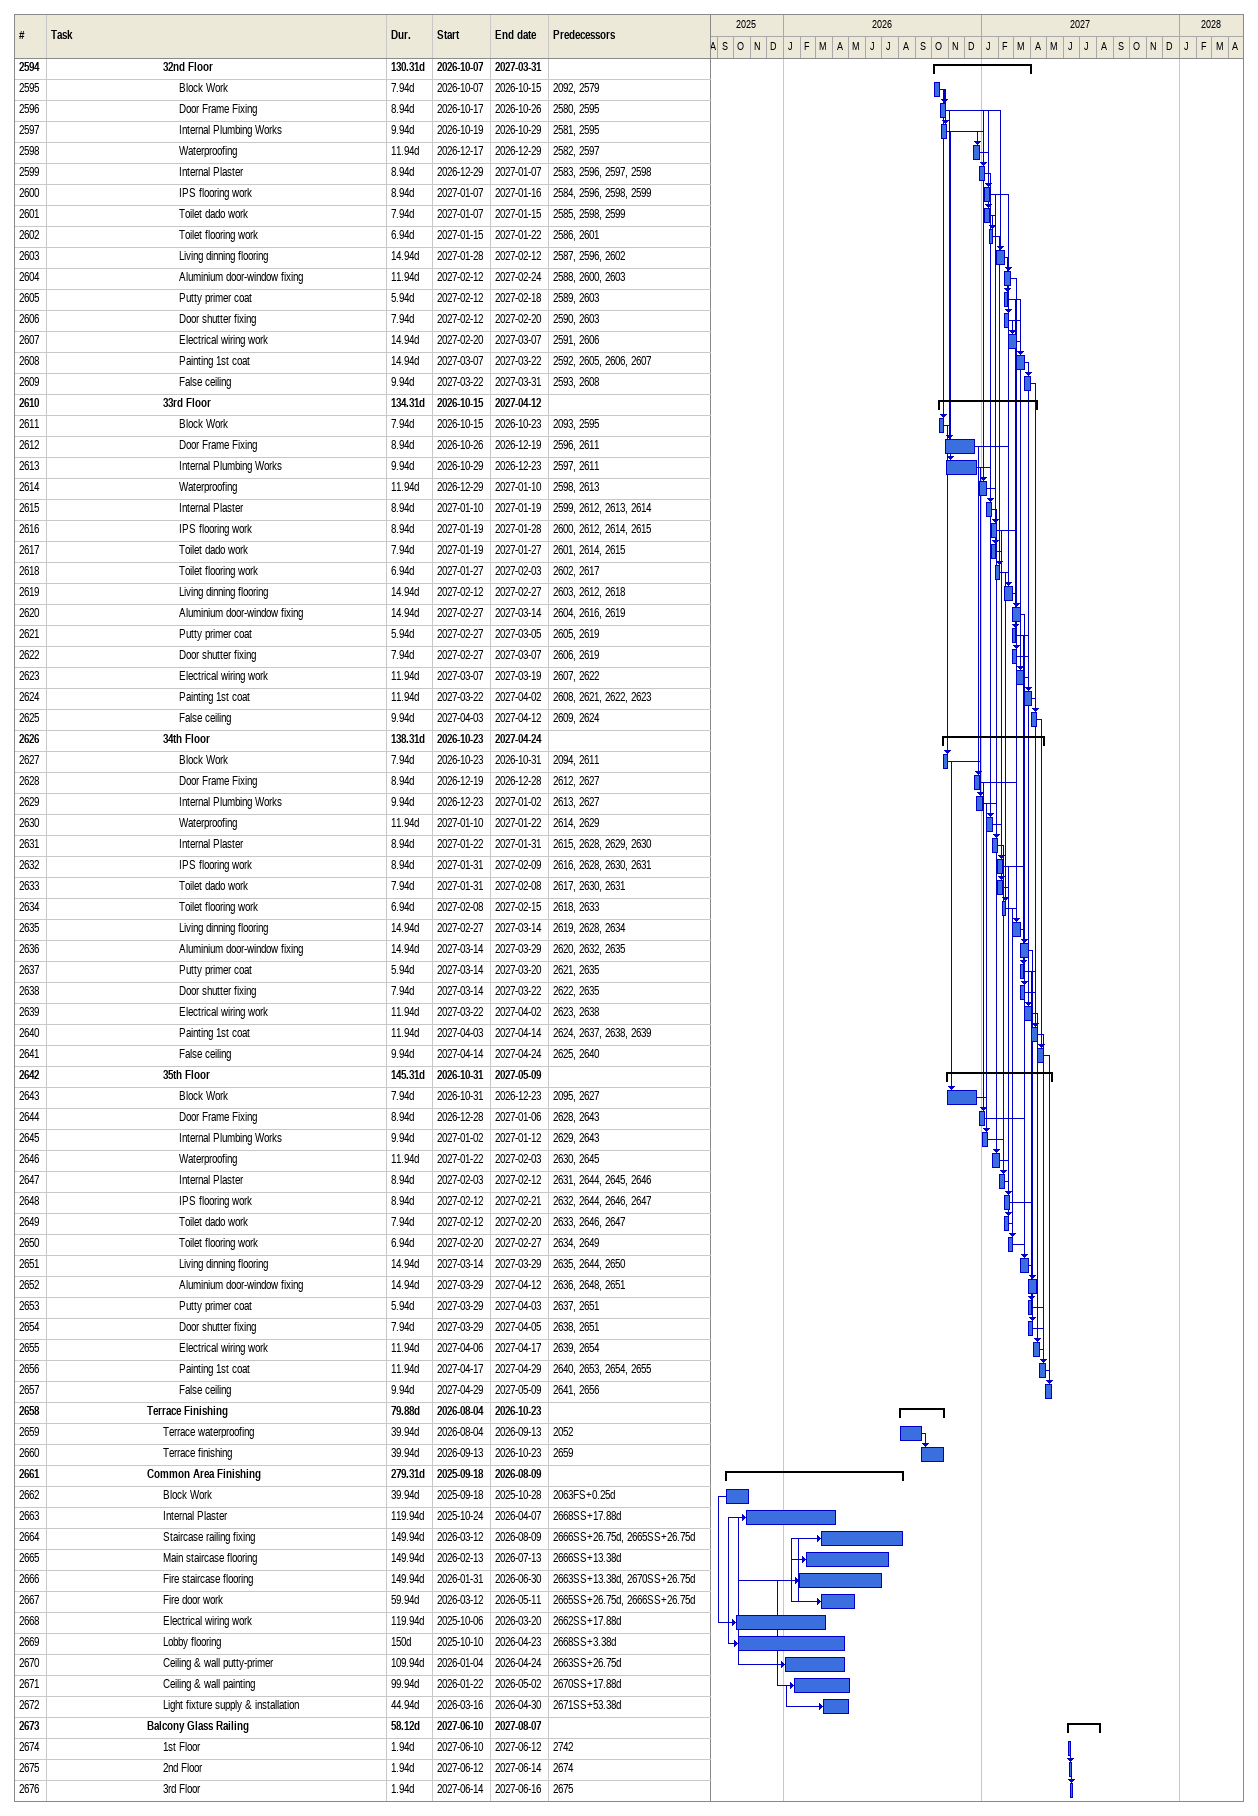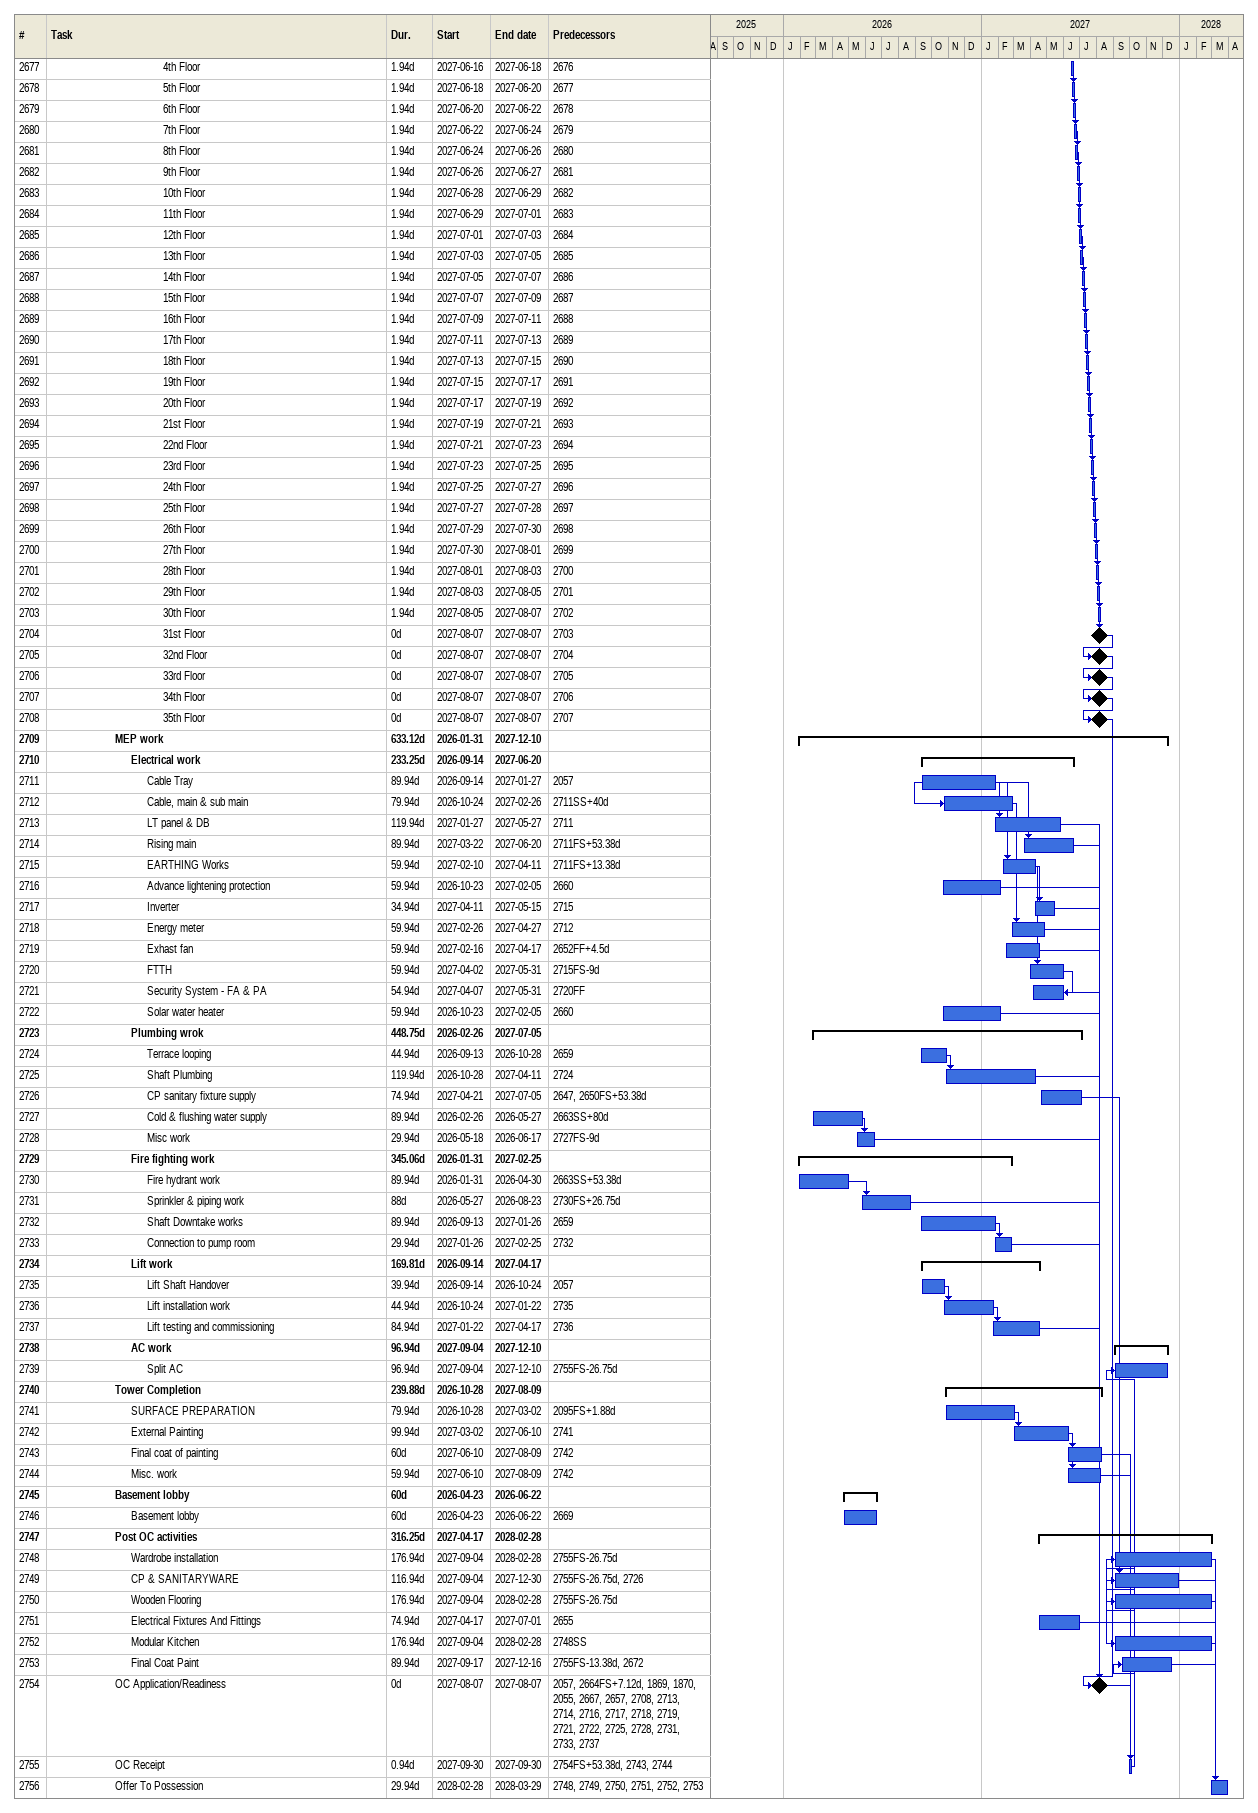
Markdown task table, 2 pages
| ID | Level | Task | Duration | Start | Finish | Predecessors |
|---|---|---|---|---|---|---|
| 2594 | 8 | **32nd Floor** | 130.31d | 2026-10-07 | 2027-03-31 |  |
| 2595 | 9 | Block Work | 7.94d | 2026-10-07 | 2026-10-15 | 2092, 2579 |
| 2596 | 9 | Door Frame Fixing | 8.94d | 2026-10-17 | 2026-10-26 | 2580, 2595 |
| 2597 | 9 | Internal Plumbing Works | 9.94d | 2026-10-19 | 2026-10-29 | 2581, 2595 |
| 2598 | 9 | Waterproofing | 11.94d | 2026-12-17 | 2026-12-29 | 2582, 2597 |
| 2599 | 9 | Internal Plaster | 8.94d | 2026-12-29 | 2027-01-07 | 2583, 2596, 2597, 2598 |
| 2600 | 9 | IPS flooring work | 8.94d | 2027-01-07 | 2027-01-16 | 2584, 2596, 2598, 2599 |
| 2601 | 9 | Toilet dado work | 7.94d | 2027-01-07 | 2027-01-15 | 2585, 2598, 2599 |
| 2602 | 9 | Toilet flooring work | 6.94d | 2027-01-15 | 2027-01-22 | 2586, 2601 |
| 2603 | 9 | Living dinning flooring | 14.94d | 2027-01-28 | 2027-02-12 | 2587, 2596, 2602 |
| 2604 | 9 | Aluminium door-window fixing | 11.94d | 2027-02-12 | 2027-02-24 | 2588, 2600, 2603 |
| 2605 | 9 | Putty primer coat | 5.94d | 2027-02-12 | 2027-02-18 | 2589, 2603 |
| 2606 | 9 | Door shutter fixing | 7.94d | 2027-02-12 | 2027-02-20 | 2590, 2603 |
| 2607 | 9 | Electrical wiring work | 14.94d | 2027-02-20 | 2027-03-07 | 2591, 2606 |
| 2608 | 9 | Painting 1st coat | 14.94d | 2027-03-07 | 2027-03-22 | 2592, 2605, 2606, 2607 |
| 2609 | 9 | False ceiling | 9.94d | 2027-03-22 | 2027-03-31 | 2593, 2608 |
| 2610 | 8 | **33rd Floor** | 134.31d | 2026-10-15 | 2027-04-12 |  |
| 2611 | 9 | Block Work | 7.94d | 2026-10-15 | 2026-10-23 | 2093, 2595 |
| 2612 | 9 | Door Frame Fixing | 8.94d | 2026-10-26 | 2026-12-19 | 2596, 2611 |
| 2613 | 9 | Internal Plumbing Works | 9.94d | 2026-10-29 | 2026-12-23 | 2597, 2611 |
| 2614 | 9 | Waterproofing | 11.94d | 2026-12-29 | 2027-01-10 | 2598, 2613 |
| 2615 | 9 | Internal Plaster | 8.94d | 2027-01-10 | 2027-01-19 | 2599, 2612, 2613, 2614 |
| 2616 | 9 | IPS flooring work | 8.94d | 2027-01-19 | 2027-01-28 | 2600, 2612, 2614, 2615 |
| 2617 | 9 | Toilet dado work | 7.94d | 2027-01-19 | 2027-01-27 | 2601, 2614, 2615 |
| 2618 | 9 | Toilet flooring work | 6.94d | 2027-01-27 | 2027-02-03 | 2602, 2617 |
| 2619 | 9 | Living dinning flooring | 14.94d | 2027-02-12 | 2027-02-27 | 2603, 2612, 2618 |
| 2620 | 9 | Aluminium door-window fixing | 14.94d | 2027-02-27 | 2027-03-14 | 2604, 2616, 2619 |
| 2621 | 9 | Putty primer coat | 5.94d | 2027-02-27 | 2027-03-05 | 2605, 2619 |
| 2622 | 9 | Door shutter fixing | 7.94d | 2027-02-27 | 2027-03-07 | 2606, 2619 |
| 2623 | 9 | Electrical wiring work | 11.94d | 2027-03-07 | 2027-03-19 | 2607, 2622 |
| 2624 | 9 | Painting 1st coat | 11.94d | 2027-03-22 | 2027-04-02 | 2608, 2621, 2622, 2623 |
| 2625 | 9 | False ceiling | 9.94d | 2027-04-03 | 2027-04-12 | 2609, 2624 |
| 2626 | 8 | **34th Floor** | 138.31d | 2026-10-23 | 2027-04-24 |  |
| 2627 | 9 | Block Work | 7.94d | 2026-10-23 | 2026-10-31 | 2094, 2611 |
| 2628 | 9 | Door Frame Fixing | 8.94d | 2026-12-19 | 2026-12-28 | 2612, 2627 |
| 2629 | 9 | Internal Plumbing Works | 9.94d | 2026-12-23 | 2027-01-02 | 2613, 2627 |
| 2630 | 9 | Waterproofing | 11.94d | 2027-01-10 | 2027-01-22 | 2614, 2629 |
| 2631 | 9 | Internal Plaster | 8.94d | 2027-01-22 | 2027-01-31 | 2615, 2628, 2629, 2630 |
| 2632 | 9 | IPS flooring work | 8.94d | 2027-01-31 | 2027-02-09 | 2616, 2628, 2630, 2631 |
| 2633 | 9 | Toilet dado work | 7.94d | 2027-01-31 | 2027-02-08 | 2617, 2630, 2631 |
| 2634 | 9 | Toilet flooring work | 6.94d | 2027-02-08 | 2027-02-15 | 2618, 2633 |
| 2635 | 9 | Living dinning flooring | 14.94d | 2027-02-27 | 2027-03-14 | 2619, 2628, 2634 |
| 2636 | 9 | Aluminium door-window fixing | 14.94d | 2027-03-14 | 2027-03-29 | 2620, 2632, 2635 |
| 2637 | 9 | Putty primer coat | 5.94d | 2027-03-14 | 2027-03-20 | 2621, 2635 |
| 2638 | 9 | Door shutter fixing | 7.94d | 2027-03-14 | 2027-03-22 | 2622, 2635 |
| 2639 | 9 | Electrical wiring work | 11.94d | 2027-03-22 | 2027-04-02 | 2623, 2638 |
| 2640 | 9 | Painting 1st coat | 11.94d | 2027-04-03 | 2027-04-14 | 2624, 2637, 2638, 2639 |
| 2641 | 9 | False ceiling | 9.94d | 2027-04-14 | 2027-04-24 | 2625, 2640 |
| 2642 | 8 | **35th Floor** | 145.31d | 2026-10-31 | 2027-05-09 |  |
| 2643 | 9 | Block Work | 7.94d | 2026-10-31 | 2026-12-23 | 2095, 2627 |
| 2644 | 9 | Door Frame Fixing | 8.94d | 2026-12-28 | 2027-01-06 | 2628, 2643 |
| 2645 | 9 | Internal Plumbing Works | 9.94d | 2027-01-02 | 2027-01-12 | 2629, 2643 |
| 2646 | 9 | Waterproofing | 11.94d | 2027-01-22 | 2027-02-03 | 2630, 2645 |
| 2647 | 9 | Internal Plaster | 8.94d | 2027-02-03 | 2027-02-12 | 2631, 2644, 2645, 2646 |
| 2648 | 9 | IPS flooring work | 8.94d | 2027-02-12 | 2027-02-21 | 2632, 2644, 2646, 2647 |
| 2649 | 9 | Toilet dado work | 7.94d | 2027-02-12 | 2027-02-20 | 2633, 2646, 2647 |
| 2650 | 9 | Toilet flooring work | 6.94d | 2027-02-20 | 2027-02-27 | 2634, 2649 |
| 2651 | 9 | Living dinning flooring | 14.94d | 2027-03-14 | 2027-03-29 | 2635, 2644, 2650 |
| 2652 | 9 | Aluminium door-window fixing | 14.94d | 2027-03-29 | 2027-04-12 | 2636, 2648, 2651 |
| 2653 | 9 | Putty primer coat | 5.94d | 2027-03-29 | 2027-04-03 | 2637, 2651 |
| 2654 | 9 | Door shutter fixing | 7.94d | 2027-03-29 | 2027-04-05 | 2638, 2651 |
| 2655 | 9 | Electrical wiring work | 11.94d | 2027-04-06 | 2027-04-17 | 2639, 2654 |
| 2656 | 9 | Painting 1st coat | 11.94d | 2027-04-17 | 2027-04-29 | 2640, 2653, 2654, 2655 |
| 2657 | 9 | False ceiling | 9.94d | 2027-04-29 | 2027-05-09 | 2641, 2656 |
| 2658 | 7 | **Terrace Finishing** | 79.88d | 2026-08-04 | 2026-10-23 |  |
| 2659 | 8 | Terrace waterproofing | 39.94d | 2026-08-04 | 2026-09-13 | 2052 |
| 2660 | 8 | Terrace finishing | 39.94d | 2026-09-13 | 2026-10-23 | 2659 |
| 2661 | 7 | **Common Area Finishing** | 279.31d | 2025-09-18 | 2026-08-09 |  |
| 2662 | 8 | Block Work | 39.94d | 2025-09-18 | 2025-10-28 | 2063FS+0.25d |
| 2663 | 8 | Internal Plaster | 119.94d | 2025-10-24 | 2026-04-07 | 2668SS+17.88d |
| 2664 | 8 | Staircase railing fixing | 149.94d | 2026-03-12 | 2026-08-09 | 2666SS+26.75d, 2665SS+26.75d |
| 2665 | 8 | Main staircase flooring | 149.94d | 2026-02-13 | 2026-07-13 | 2666SS+13.38d |
| 2666 | 8 | Fire staircase flooring | 149.94d | 2026-01-31 | 2026-06-30 | 2663SS+13.38d, 2670SS+26.75d |
| 2667 | 8 | Fire door work | 59.94d | 2026-03-12 | 2026-05-11 | 2665SS+26.75d, 2666SS+26.75d |
| 2668 | 8 | Electrical wiring work | 119.94d | 2025-10-06 | 2026-03-20 | 2662SS+17.88d |
| 2669 | 8 | Lobby flooring | 150d | 2025-10-10 | 2026-04-23 | 2668SS+3.38d |
| 2670 | 8 | Ceiling & wall putty-primer | 109.94d | 2026-01-04 | 2026-04-24 | 2663SS+26.75d |
| 2671 | 8 | Ceiling & wall painting | 99.94d | 2026-01-22 | 2026-05-02 | 2670SS+17.88d |
| 2672 | 8 | Light fixture supply & installation | 44.94d | 2026-03-16 | 2026-04-30 | 2671SS+53.38d |
| 2673 | 7 | **Balcony Glass Railing** | 58.12d | 2027-06-10 | 2027-08-07 |  |
| 2674 | 8 | 1st Floor | 1.94d | 2027-06-10 | 2027-06-12 | 2742 |
| 2675 | 8 | 2nd Floor | 1.94d | 2027-06-12 | 2027-06-14 | 2674 |
| 2676 | 8 | 3rd Floor | 1.94d | 2027-06-14 | 2027-06-16 | 2675 |
| 2677 | 8 | 4th Floor | 1.94d | 2027-06-16 | 2027-06-18 | 2676 |
| 2678 | 8 | 5th Floor | 1.94d | 2027-06-18 | 2027-06-20 | 2677 |
| 2679 | 8 | 6th Floor | 1.94d | 2027-06-20 | 2027-06-22 | 2678 |
| 2680 | 8 | 7th Floor | 1.94d | 2027-06-22 | 2027-06-24 | 2679 |
| 2681 | 8 | 8th Floor | 1.94d | 2027-06-24 | 2027-06-26 | 2680 |
| 2682 | 8 | 9th Floor | 1.94d | 2027-06-26 | 2027-06-27 | 2681 |
| 2683 | 8 | 10th Floor | 1.94d | 2027-06-28 | 2027-06-29 | 2682 |
| 2684 | 8 | 11th Floor | 1.94d | 2027-06-29 | 2027-07-01 | 2683 |
| 2685 | 8 | 12th Floor | 1.94d | 2027-07-01 | 2027-07-03 | 2684 |
| 2686 | 8 | 13th Floor | 1.94d | 2027-07-03 | 2027-07-05 | 2685 |
| 2687 | 8 | 14th Floor | 1.94d | 2027-07-05 | 2027-07-07 | 2686 |
| 2688 | 8 | 15th Floor | 1.94d | 2027-07-07 | 2027-07-09 | 2687 |
| 2689 | 8 | 16th Floor | 1.94d | 2027-07-09 | 2027-07-11 | 2688 |
| 2690 | 8 | 17th Floor | 1.94d | 2027-07-11 | 2027-07-13 | 2689 |
| 2691 | 8 | 18th Floor | 1.94d | 2027-07-13 | 2027-07-15 | 2690 |
| 2692 | 8 | 19th Floor | 1.94d | 2027-07-15 | 2027-07-17 | 2691 |
| 2693 | 8 | 20th Floor | 1.94d | 2027-07-17 | 2027-07-19 | 2692 |
| 2694 | 8 | 21st Floor | 1.94d | 2027-07-19 | 2027-07-21 | 2693 |
| 2695 | 8 | 22nd Floor | 1.94d | 2027-07-21 | 2027-07-23 | 2694 |
| 2696 | 8 | 23rd Floor | 1.94d | 2027-07-23 | 2027-07-25 | 2695 |
| 2697 | 8 | 24th Floor | 1.94d | 2027-07-25 | 2027-07-27 | 2696 |
| 2698 | 8 | 25th Floor | 1.94d | 2027-07-27 | 2027-07-28 | 2697 |
| 2699 | 8 | 26th Floor | 1.94d | 2027-07-29 | 2027-07-30 | 2698 |
| 2700 | 8 | 27th Floor | 1.94d | 2027-07-30 | 2027-08-01 | 2699 |
| 2701 | 8 | 28th Floor | 1.94d | 2027-08-01 | 2027-08-03 | 2700 |
| 2702 | 8 | 29th Floor | 1.94d | 2027-08-03 | 2027-08-05 | 2701 |
| 2703 | 8 | 30th Floor | 1.94d | 2027-08-05 | 2027-08-07 | 2702 |
| 2704 | 8 | 31st Floor | 0d | 2027-08-07 | 2027-08-07 | 2703 |
| 2705 | 8 | 32nd Floor | 0d | 2027-08-07 | 2027-08-07 | 2704 |
| 2706 | 8 | 33rd Floor | 0d | 2027-08-07 | 2027-08-07 | 2705 |
| 2707 | 8 | 34th Floor | 0d | 2027-08-07 | 2027-08-07 | 2706 |
| 2708 | 8 | 35th Floor | 0d | 2027-08-07 | 2027-08-07 | 2707 |
| 2709 | 5 | **MEP work** | 633.12d | 2026-01-31 | 2027-12-10 |  |
| 2710 | 6 | **Electrical work** | 233.25d | 2026-09-14 | 2027-06-20 |  |
| 2711 | 7 | Cable Tray | 89.94d | 2026-09-14 | 2027-01-27 | 2057 |
| 2712 | 7 | Cable, main & sub main | 79.94d | 2026-10-24 | 2027-02-26 | 2711SS+40d |
| 2713 | 7 | LT panel & DB | 119.94d | 2027-01-27 | 2027-05-27 | 2711 |
| 2714 | 7 | Rising main | 89.94d | 2027-03-22 | 2027-06-20 | 2711FS+53.38d |
| 2715 | 7 | EARTHING Works | 59.94d | 2027-02-10 | 2027-04-11 | 2711FS+13.38d |
| 2716 | 7 | Advance lightening protection | 59.94d | 2026-10-23 | 2027-02-05 | 2660 |
| 2717 | 7 | Inverter | 34.94d | 2027-04-11 | 2027-05-15 | 2715 |
| 2718 | 7 | Energy meter | 59.94d | 2027-02-26 | 2027-04-27 | 2712 |
| 2719 | 7 | Exhast fan | 59.94d | 2027-02-16 | 2027-04-17 | 2652FF+4.5d |
| 2720 | 7 | FTTH | 59.94d | 2027-04-02 | 2027-05-31 | 2715FS-9d |
| 2721 | 7 | Security System - FA & PA | 54.94d | 2027-04-07 | 2027-05-31 | 2720FF |
| 2722 | 7 | Solar water heater | 59.94d | 2026-10-23 | 2027-02-05 | 2660 |
| 2723 | 6 | **Plumbing wrok** | 448.75d | 2026-02-26 | 2027-07-05 |  |
| 2724 | 7 | Terrace looping | 44.94d | 2026-09-13 | 2026-10-28 | 2659 |
| 2725 | 7 | Shaft Plumbing | 119.94d | 2026-10-28 | 2027-04-11 | 2724 |
| 2726 | 7 | CP sanitary fixture supply | 74.94d | 2027-04-21 | 2027-07-05 | 2647, 2650FS+53.38d |
| 2727 | 7 | Cold & flushing water supply | 89.94d | 2026-02-26 | 2026-05-27 | 2663SS+80d |
| 2728 | 7 | Misc work | 29.94d | 2026-05-18 | 2026-06-17 | 2727FS-9d |
| 2729 | 6 | **Fire fighting work** | 345.06d | 2026-01-31 | 2027-02-25 |  |
| 2730 | 7 | Fire hydrant work | 89.94d | 2026-01-31 | 2026-04-30 | 2663SS+53.38d |
| 2731 | 7 | Sprinkler & piping work | 88d | 2026-05-27 | 2026-08-23 | 2730FS+26.75d |
| 2732 | 7 | Shaft Downtake works | 89.94d | 2026-09-13 | 2027-01-26 | 2659 |
| 2733 | 7 | Connection to pump room | 29.94d | 2027-01-26 | 2027-02-25 | 2732 |
| 2734 | 6 | **Lift work** | 169.81d | 2026-09-14 | 2027-04-17 |  |
| 2735 | 7 | Lift Shaft Handover | 39.94d | 2026-09-14 | 2026-10-24 | 2057 |
| 2736 | 7 | Lift installation work | 44.94d | 2026-10-24 | 2027-01-22 | 2735 |
| 2737 | 7 | Lift testing and commissioning | 84.94d | 2027-01-22 | 2027-04-17 | 2736 |
| 2738 | 6 | **AC work** | 96.94d | 2027-09-04 | 2027-12-10 |  |
| 2739 | 7 | Split AC | 96.94d | 2027-09-04 | 2027-12-10 | 2755FS-26.75d |
| 2740 | 5 | **Tower Completion** | 239.88d | 2026-10-28 | 2027-08-09 |  |
| 2741 | 6 | SURFACE PREPARATION | 79.94d | 2026-10-28 | 2027-03-02 | 2095FS+1.88d |
| 2742 | 6 | External Painting | 99.94d | 2027-03-02 | 2027-06-10 | 2741 |
| 2743 | 6 | Final coat of painting | 60d | 2027-06-10 | 2027-08-09 | 2742 |
| 2744 | 6 | Misc. work | 59.94d | 2027-06-10 | 2027-08-09 | 2742 |
| 2745 | 5 | **Basement lobby** | 60d | 2026-04-23 | 2026-06-22 |  |
| 2746 | 6 | Basement lobby | 60d | 2026-04-23 | 2026-06-22 | 2669 |
| 2747 | 5 | **Post OC activities** | 316.25d | 2027-04-17 | 2028-02-28 |  |
| 2748 | 6 | Wardrobe installation | 176.94d | 2027-09-04 | 2028-02-28 | 2755FS-26.75d |
| 2749 | 6 | CP & SANITARYWARE | 116.94d | 2027-09-04 | 2027-12-30 | 2755FS-26.75d, 2726 |
| 2750 | 6 | Wooden Flooring | 176.94d | 2027-09-04 | 2028-02-28 | 2755FS-26.75d |
| 2751 | 6 | Electrical Fixtures And Fittings | 74.94d | 2027-04-17 | 2027-07-01 | 2655 |
| 2752 | 6 | Modular Kitchen | 176.94d | 2027-09-04 | 2028-02-28 | 2748SS |
| 2753 | 6 | Final Coat Paint | 89.94d | 2027-09-17 | 2027-12-16 | 2755FS-13.38d, 2672 |
| 2754 | 5 | OC Application/Readiness | 0d | 2027-08-07 | 2027-08-07 | 2057, 2664FS+7.12d, 1869, 1870, 2055, 2667, 2657, 2708, 2713, 2714, 2716, 2717, 2718, 2719, 2721, 2722, 2725, 2728, 2731, 2733, 2737 |
| 2755 | 5 | OC Receipt | 0.94d | 2027-09-30 | 2027-09-30 | 2754FS+53.38d, 2743, 2744 |
| 2756 | 5 | Offer To Possession | 29.94d | 2028-02-28 | 2028-03-29 | 2748, 2749, 2750, 2751, 2752, 2753 |
